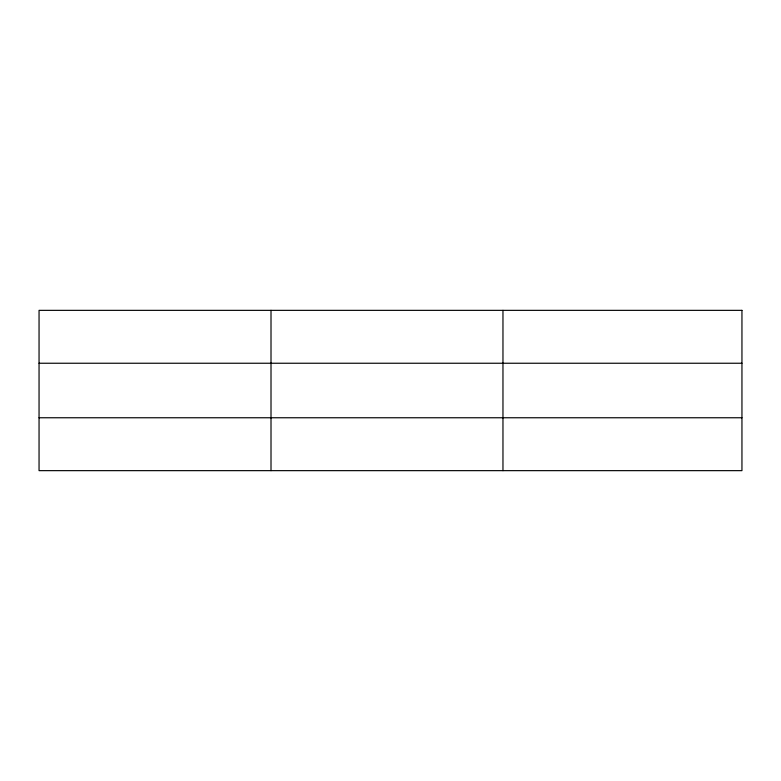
<?xml version="1.0" encoding="UTF-8"?>
<svg xmlns="http://www.w3.org/2000/svg" width="781" height="781" viewBox="0 0 781 781"><rect width="100%" height="100%" fill="white"/><g stroke="black" fill="none" stroke-linecap="round" stroke-linejoin="round"><path stroke-width="1.17" d="M271.007 310.35L271.007 470.65M502.964 310.35L502.964 470.65M39.05 363.243L741.95 363.243M39.05 417.757L741.95 417.757M741.95 310.35L741.95 470.65L39.05 470.65L39.05 310.35L741.95 310.35"/></g></svg>
